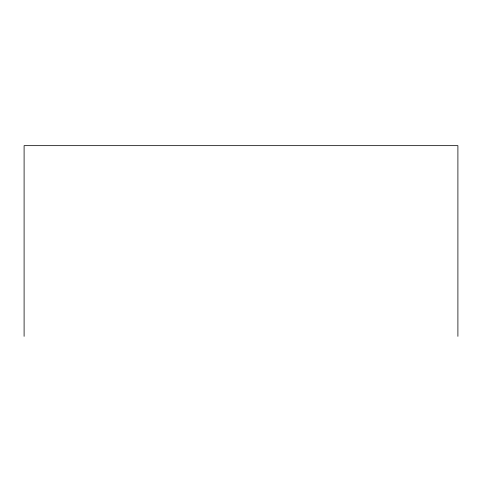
<?xml version="1.0" encoding="UTF-8"?>
<svg xmlns="http://www.w3.org/2000/svg" width="482" height="482" viewBox="0 0 482 482"><rect width="100%" height="100%" fill="white"/><g stroke="black" fill="none" stroke-linecap="round" stroke-linejoin="round"><path stroke-width="0.72" d="M457.9 336.346L457.9 145.654L24.1 145.654L24.1 336.346"/></g></svg>
